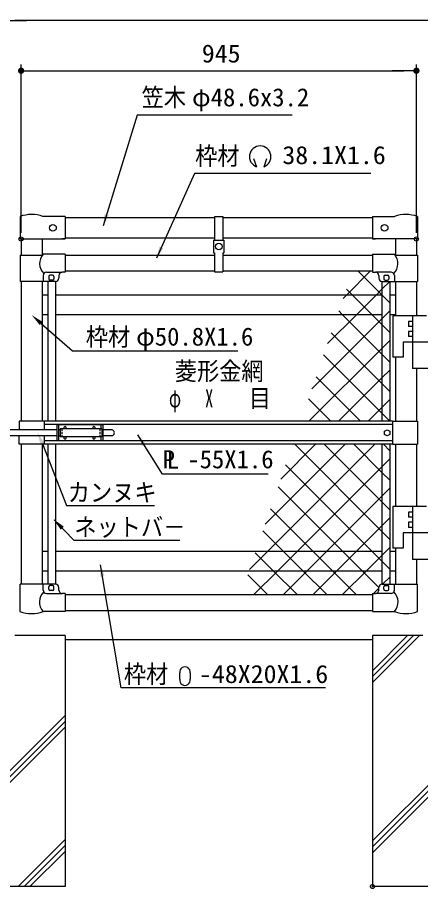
# Model space of a CAD drawing. Units: millimetres, scale not verified. Extents: x -4455 to 4455, y -3150 to 3150.
# Drawn here: x -2949 to -1986, y -927 to 1157 of the extents above; entities that cross this region are included whole.
import ezdxf
from ezdxf.enums import TextEntityAlignment as Align

# ---------------------------------------------------------------- set-up
doc = ezdxf.new("R2010")
doc.units = ezdxf.units.MM
doc.header["$LTSCALE"] = 20
doc.header["$PDMODE"] = 32
doc.header["$PDSIZE"] = 10
doc.linetypes.add('USER2', pattern=[0.375, 0.25, -0.125])
for name, color, linetype, lineweight in [('0-0_6文字', 3, 'Continuous', 25), ('0-1_8部品', 7, 'Continuous', 25), ('0-2_4基礎', 4, 'Continuous', 25), ('0-3_1部材', 7, 'Continuous', 25), ('0-5_5寸法', 1, 'Continuous', 25), ('0-6_SUNPOU', 1, 'Continuous', 25), ('0-D_2網', 4, 'Continuous', 25)]:
    doc.layers.add(name, color=color, linetype=linetype, lineweight=lineweight)
doc.layers.add('0-7_DEFPOINTS', color=7, linetype='Continuous')
doc.styles.add('ＭＳ ゴシック', font='')
doc.styles.get('ＭＳ ゴシック').set_extended_font_data('MS Gothic')

# ---------------------------------------------------------------- blocks, each defined once
blk = doc.blocks.new('M1')
at = {"layer": '0-6_SUNPOU'}
blk.add_line((-5, 0), (-38.58, 0), dxfattribs=at)
for points in [[(0, 0), (-5, 0), (-4.96, 0.63)], [(0, 0), (-4.96, -0.63), (-5, 0)], [(0, 0), (-4.96, 0.63), (-4.84, 1.24)], [(0, 0), (-4.84, -1.24), (-4.96, -0.63)], [(0, 0), (-4.84, 1.24), (-4.65, 1.84)], [(0, 0), (-4.65, -1.84), (-4.84, -1.24)], [(0, 0), (-4.65, 1.84), (-4.38, 2.41)], [(0, 0), (-4.38, -2.41), (-4.65, -1.84)], [(0, 0), (-4.38, 2.41), (-4.05, 2.94)], [(0, 0), (-4.05, -2.94), (-4.38, -2.41)], [(0, 0), (-4.05, 2.94), (-3.64, 3.42)], [(0, 0), (-3.64, -3.42), (-4.05, -2.94)], [(0, 0), (-3.64, 3.42), (-3.19, 3.85)], [(0, 0), (-3.19, -3.85), (-3.64, -3.42)], [(0, 0), (-3.19, 3.85), (-2.68, 4.22)], [(0, 0), (-2.68, -4.22), (-3.19, -3.85)], [(0, 0), (-2.68, 4.22), (-2.13, 4.52)], [(0, 0), (-2.13, -4.52), (-2.68, -4.22)], [(0, 0), (-2.13, 4.52), (-1.55, 4.76)], [(0, 0), (-1.55, -4.76), (-2.13, -4.52)], [(0, 0), (-1.55, 4.76), (-0.94, 4.91)], [(0, 0), (-0.94, -4.91), (-1.55, -4.76)], [(0, 0), (-0.94, 4.91), (-0.31, 4.99)], [(0, 0), (-0.31, -4.99), (-0.94, -4.91)], [(0, 0), (-0.31, 4.99), (0.31, 4.99)], [(0, 0), (0.31, -4.99), (-0.31, -4.99)], [(0, 0), (0.31, 4.99), (0.94, 4.91)], [(0, 0), (0.94, 4.91), (1.55, 4.76)], [(0, 0), (1.55, 4.76), (2.13, 4.52)], [(0, 0), (2.13, 4.52), (2.68, 4.22)], [(0, 0), (2.68, 4.22), (3.19, 3.85)], [(0, 0), (3.19, 3.85), (3.64, 3.42)], [(0, 0), (3.64, 3.42), (4.05, 2.94)], [(0, 0), (4.05, 2.94), (4.38, 2.41)], [(0, 0), (4.38, 2.41), (4.65, 1.84)], [(0, 0), (4.65, 1.84), (4.84, 1.24)], [(0, 0), (4.84, 1.24), (4.96, 0.63)], [(0, 0), (4.96, 0.63), (5, 0)], [(0, 0), (0.94, -4.91), (0.31, -4.99)], [(0, 0), (1.55, -4.76), (0.94, -4.91)], [(0, 0), (2.13, -4.52), (1.55, -4.76)], [(0, 0), (2.68, -4.22), (2.13, -4.52)], [(0, 0), (3.19, -3.85), (2.68, -4.22)], [(0, 0), (3.64, -3.42), (3.19, -3.85)], [(0, 0), (4.05, -2.94), (3.64, -3.42)], [(0, 0), (4.38, -2.41), (4.05, -2.94)], [(0, 0), (4.65, -1.84), (4.38, -2.41)], [(0, 0), (4.84, -1.24), (4.65, -1.84)], [(0, 0), (4.96, -0.63), (4.84, -1.24)], [(0, 0), (5, 0), (4.96, -0.63)]]:
    blk.add_solid(points, dxfattribs=at)

msp = doc.modelspace()

# ---------------------------------------------------------------- linework, layer by layer
at = {"layer": '0-0_6文字'}
for p, q in [((-2384.57, 819.01), (-2377.49, 799.53)), ((-2353.5, 818.35), (-2360.59, 798.87)), ((-2560.98, -426.24), (-2560.98, -410.96)), ((-2536.56, -410.96), (-2536.56, -426.24))]:
    msp.add_line(p, q, dxfattribs=at)
at = {"layer": '0-0_6文字', "color": 4}
for points in [[(-2292.52, 922.94), (-2663.15, 922.94), (-2744.21, 658.31)], [(-2104.14, 783.36), (-2526, 783.36), (-2616.52, 580.85)], [(-2350.18, 64.2), (-2602.73, 64.2), (-2661.61, 158.22)], [(-2560.98, -94.17), (-2813.54, -94.17), (-2861.62, -44.82)], [(-2213.05, -446.69), (-2701.67, -446.69), (-2750.96, -152.57)]]:
    msp.add_lwpolyline(points, dxfattribs=at)
at = {"layer": '0-0_6文字', "color": 1}
for points in [[(-2892.65, 424.93), (-2818.05, 359.52), (-2422.66, 359.52)], [(-2889.48, 136.73), (-2831.98, -10.72), (-2621.52, -10.72)]]:
    msp.add_lwpolyline(points, dxfattribs=at)
at = {"layer": '0-0_6文字'}
for centre, radius, start, end in [((-2368.98, 823.65), 25.57, 289.42401, 250.57599), ((-2548.77, -408.73), 12.41, 349.65879, 190.34121), ((-2548.77, -428.47), 12.41, 169.65879, 10.34121)]:
    msp.add_arc(centre, radius, start, end, dxfattribs=at)
at = {"layer": '0-0_6文字', "color": 4}
for points in [[(-2744.8, 656.4), (-2740.99, 686.61), (-2731.03, 683.56)], [(-2617.33, 579.02), (-2609.85, 608.54), (-2600.34, 604.29)], [(-2662.67, 159.91), (-2642.33, 137.25), (-2651.16, 131.72)], [(-2863.02, -43.39), (-2838.35, -61.24), (-2845.81, -68.51)], [(-2751.29, -150.6), (-2741.2, -179.33), (-2751.47, -181.05)]]:
    msp.add_solid(points, dxfattribs=at)
at = {"layer": '0-0_6文字', "color": 1}
msp.add_solid([(-2895.95, 421.17), (-2889.35, 428.69), (-2915.21, 444.7)], dxfattribs=at)
at = {"layer": '0-1_8部品'}
for p, q in [((-2943.19, 588.28), (-2943.19, 525.28)), ((-2943.19, 588.28), (-2889.71, 588.28)), ((-2835.49, 590.63), (-2888.23, 590.63)), ((-2835.49, 590.63), (-2835.49, 547.28)), ((-2100.49, 590.63), (-2047.76, 590.63)), ((-2100.49, 590.63), (-2100.49, 547.28)), ((-2046.28, 588.28), (-1992.79, 588.28)), ((-1992.79, 588.28), (-1992.79, 525.28)), ((-2879.79, 547.28), (-2842.49, 547.28)), ((-2835.49, 547.28), (-2842.49, 547.28)), ((-2100.49, 547.28), (-2093.49, 547.28)), ((-2056.19, 547.28), (-2093.49, 547.28)), ((-2858.49, 525.28), (-2943.19, 525.28)), ((-2887.79, 539.28), (-2887.79, 525.28)), ((-2874.49, 537.28), (-2874.49, 531.28)), ((-2865.49, 540.28), (-2871.49, 540.28)), ((-2865.49, 528.28), (-2871.49, 528.28)), ((-2862.49, 537.28), (-2862.49, 531.28)), ((-2850.49, 539.28), (-2850.49, 533.28)), ((-2085.49, 539.28), (-2085.49, 533.28)), ((-2077.49, 525.28), (-1992.79, 525.28)), ((-2073.49, 537.28), (-2073.49, 531.28)), ((-2070.49, 540.28), (-2064.49, 540.28)), ((-2070.49, 528.28), (-2064.49, 528.28)), ((-2061.49, 537.28), (-2061.49, 531.28)), ((-2048.19, 539.28), (-2048.19, 525.28)), ((-1970.99, 442.78), (-2051.99, 442.78)), ((-2051.99, 442.78), (-2051.99, 343.78)), ((-2004.99, 442.78), (-2004.99, 316.78)), ((-2004.99, 429.28), (-2014.49, 429.28)), ((-2014.49, 429.28), (-2014.49, 417.28)), ((-2004.99, 417.28), (-2014.49, 417.28)), ((-2004.99, 405.28), (-2014.49, 405.28)), ((-2014.49, 405.28), (-2014.49, 393.28)), ((-2026.99, 379.78), (-2026.99, 343.78)), ((-1948.99, 379.78), (-2026.99, 379.78)), ((-2004.99, 393.28), (-2014.49, 393.28)), ((-2026.99, 343.78), (-2051.99, 343.78)), ((-1913.99, 316.78), (-2004.99, 316.78)), ((-2885.49, 190.78), (-2945.49, 190.78)), ((-2945.49, 190.78), (-2945.49, 170.28)), ((-2885.49, 190.78), (-2885.49, 170.28)), ((-2855.49, 170.28), (-2982.49, 170.28)), ((-2745.49, 182.28), (-2855.49, 182.28)), ((-2855.49, 182.28), (-2855.49, 144.28)), ((-2850.99, 182.28), (-2850.99, 144.28)), ((-2847.49, 170.28), (-2850.49, 170.28)), ((-2749.99, 182.28), (-2749.99, 172.78)), ((-2747.49, 172.78), (-2747.49, 153.78)), ((-2745.49, 182.28), (-2745.49, 144.28)), ((-2724.49, 170.28), (-2745.49, 170.28)), ((-2071.99, 167.03), (-2065.49, 170.78)), ((-2071.99, 159.52), (-2071.99, 167.03)), ((-2065.49, 170.78), (-2058.99, 167.03)), ((-2855.49, 156.28), (-2982.49, 156.28)), ((-2945.49, 135.78), (-2945.49, 156.28)), ((-2885.49, 156.28), (-2885.49, 135.78)), ((-2847.49, 156.28), (-2850.49, 156.28)), ((-2747.49, 153.78), (-2847.49, 153.78)), ((-2749.99, 153.78), (-2749.99, 144.28)), ((-2724.49, 156.28), (-2745.49, 156.28)), ((-2065.49, 155.77), (-2071.99, 159.52)), ((-2058.99, 159.52), (-2065.49, 155.77)), ((-2885.49, 135.78), (-2945.49, 135.78)), ((-2745.49, 144.28), (-2855.49, 144.28)), ((-2051.99, -13.32), (-2051.99, -112.32)), ((-1970.99, -13.32), (-2051.99, -13.32)), ((-2004.99, -13.32), (-2004.99, -139.32)), ((-2014.49, -26.82), (-2014.49, -38.82)), ((-2004.99, -26.82), (-2014.49, -26.82)), ((-2004.99, -38.82), (-2014.49, -38.82)), ((-2004.99, -50.82), (-2014.49, -50.82)), ((-2014.49, -50.82), (-2014.49, -62.82)), ((-2026.99, -76.32), (-2026.99, -112.32)), ((-1948.99, -76.32), (-2026.99, -76.32)), ((-2004.99, -62.82), (-2014.49, -62.82)), ((-2026.99, -112.32), (-2051.99, -112.32)), ((-1913.99, -139.32), (-2004.99, -139.32)), ((-2085.49, -212.72), (-2085.49, -206.72)), ((-2076.81, -198.72), (-2077.99, -197.54)), ((-2077.49, -198.72), (-1992.79, -198.72)), ((-2073.49, -210.72), (-2073.49, -204.72)), ((-2070.49, -201.72), (-2064.49, -201.72)), ((-2061.49, -210.72), (-2061.49, -204.72)), ((-2048.19, -212.72), (-2048.19, -198.72)), ((-2048.19, -212.72), (-2048.19, -198.72)), ((-1992.79, -264.35), (-1992.79, -198.72)), ((-2100.49, -220.72), (-2093.49, -220.72)), ((-2100.49, -220.72), (-2100.49, -264.35)), ((-2056.19, -220.72), (-2093.49, -220.72)), ((-2070.49, -213.72), (-2064.49, -213.72)), ((-2100.49, -264.35), (-2047.42, -264.35))]:
    msp.add_line(p, q, dxfattribs=at)
at = {"layer": '0-1_8部品', "linetype": 'USER2'}
for p, q in [((-2843.01, 172.78), (-2843.01, 153.78)), ((-2752.01, 172.78), (-2752.01, 153.78))]:
    msp.add_line(p, q, dxfattribs=at)
at = {"layer": '0-1_8部品'}
msp.add_lwpolyline([(-2747.49, 172.78), (-2847.49, 172.78), (-2847.49, 153.78)], dxfattribs=at)
for centre, radius, start, end in [((-2862.53, 568.08), 33.86, 138.24888, 225.44442), ((-2073.46, 568.08), 33.86, 314.55558, 41.75112), ((-2879.79, 539.28), 8, 90, 180), ((-2842.49, 539.28), 8, 90, 180), ((-2093.49, 539.28), 8, 0, 90), ((-2056.19, 539.28), 8, 0, 90), ((-2871.49, 537.28), 3, 90, 180), ((-2871.49, 531.28), 3, 180, 270), ((-2865.49, 537.28), 3, 0, 90), ((-2865.49, 531.28), 3, 270, 0), ((-2858.49, 533.28), 8, 270, 0), ((-2077.49, 533.28), 8, 180, 270), ((-2070.49, 537.28), 3, 90, 180), ((-2070.49, 531.28), 3, 180, 270), ((-2064.49, 537.28), 3, 0, 90), ((-2064.49, 531.28), 3, 270, 0), ((-2835.49, 175.03), 3, 311.40962, 228.59038), ((-2766.49, 175.03), 3, 311.40962, 228.59038), ((-2724.49, 163.28), 7, 270, 90.00058), ((-2835.49, 151.53), 3, 131.40962, 48.59038), ((-2766.49, 151.53), 3, 131.40962, 48.59038), ((-2077.49, -206.72), 8, 90, 180), ((-2070.49, -204.72), 3, 90, 180), ((-2064.49, -204.72), 3, 0, 90), ((-2093.49, -212.72), 8, 270, 0), ((-2070.49, -210.72), 3, 180, 270), ((-2064.49, -210.72), 3, 270, 0), ((-2056.19, -212.72), 8, 270, 0), ((-2073.02, -241.52), 33.86, 318.24888, 46.05941), ((-2020.03, -189.18), 80, 249.74188, 289.92605)]:
    msp.add_arc(centre, radius, start, end, dxfattribs=at)
at = {"layer": '0-1_8部品', "color": 1}
msp.add_solid([(-2894.06, 134.72), (-2884.9, 138.73), (-2901.49, 164.22)], dxfattribs=at)
at = {"layer": '0-2_4基礎', "color": 7}
for p, q in [((-2835.49, -321.72), (-2955.49, -321.72)), ((-2835.49, -321.72), (-2835.49, -921.72)), ((-2100.49, -321.72), (-2100.49, -921.72)), ((-1980.49, -321.72), (-2100.49, -321.72)), ((-2835.49, -921.72), (-3135.49, -921.72)), ((-1800.49, -921.72), (-2100.49, -921.72))]:
    msp.add_line(p, q, dxfattribs=at)
at = {"layer": '0-2_4基礎'}
for p, q in [((-2100.49, -405.73), (-2016.48, -321.72)), ((-2100.49, -419.88), (-2002.34, -321.72)), ((-2100.49, -434.02), (-1988.2, -321.72)), ((-3135.49, -812.65), (-2835.49, -512.65)), ((-2100.49, -812.65), (-1800.49, -512.65)), ((-3135.49, -826.79), (-2835.49, -526.79)), ((-3135.49, -840.93), (-2835.49, -540.93)), ((-2100.49, -826.79), (-1800.49, -526.79)), ((-2100.49, -840.93), (-1800.49, -540.93)), ((-2947.74, -921.72), (-2835.49, -809.47)), ((-2933.6, -921.72), (-2835.49, -823.62)), ((-2919.46, -921.72), (-2835.49, -837.76))]:
    msp.add_line(p, q, dxfattribs=at)
at = {"layer": '0-3_1部材'}
for p, q in [((-2943.19, 680.47), (-2943.19, 626.78)), ((-2835.49, 680.63), (-2888.23, 680.63)), ((-2835.49, 680.63), (-2835.49, 626.78)), ((-2835.49, 678.28), (-2477.99, 678.28)), ((-2477.99, 680.63), (-2457.99, 680.63)), ((-2477.99, 680.63), (-2477.99, 623.97)), ((-2457.99, 680.63), (-2457.99, 623.97)), ((-2457.99, 678.28), (-2100.49, 678.28)), ((-2100.49, 680.63), (-2100.49, 626.78)), ((-2100.49, 680.63), (-2047.76, 680.63)), ((-1992.79, 680.47), (-1992.79, 626.78)), ((-2943.19, 626.78), (-2835.49, 626.78)), ((-2940.49, 626.78), (-2940.49, 588.28)), ((-2890.49, 626.78), (-2890.49, 588.28)), ((-2835.49, 626.78), (-2842.49, 626.78)), ((-2835.49, 629.68), (-2477.99, 629.68)), ((-2457.99, 629.68), (-2100.49, 629.68)), ((-1992.79, 626.78), (-2100.49, 626.78)), ((-2100.49, 626.78), (-2093.49, 626.78)), ((-1992.79, 626.78), (-2093.49, 626.78)), ((-2045.49, 626.78), (-2045.49, 588.28)), ((-1995.49, 626.78), (-1995.49, 588.28)), ((-2480.34, 623.97), (-2480.34, 593.97)), ((-2480.34, 623.97), (-2455.74, 623.97)), ((-2455.74, 623.97), (-2455.74, 593.97)), ((-2835.49, 588.28), (-2477.99, 588.28)), ((-2480.34, 593.97), (-2477.99, 593.97)), ((-2477.99, 593.97), (-2477.99, 548)), ((-2457.99, 593.97), (-2455.74, 593.97)), ((-2457.99, 593.97), (-2457.99, 548)), ((-2457.99, 588.28), (-2100.49, 588.28)), ((-2835.49, 550.28), (-2477.99, 550.28)), ((-2477.99, 548), (-2457.99, 548)), ((-2457.99, 550.28), (-2100.49, 550.28)), ((-2940.49, 525.28), (-2940.49, 287.78)), ((-2940.49, 525.28), (-2940.49, 190.78)), ((-2890.49, 525.28), (-2890.49, 287.78)), ((-2890.49, 525.28), (-2890.49, 190.78)), ((-2876.99, 525.28), (-2876.99, 290.78)), ((-2876.99, 525.28), (-2876.99, 190.78)), ((-2857.99, 525.29), (-2857.99, 290.78)), ((-2857.99, 525.29), (-2857.99, 190.78)), ((-2077.99, 525.29), (-2077.99, 290.78)), ((-2077.99, 525.29), (-2077.99, 190.78)), ((-2058.99, 525.28), (-2058.99, 290.78)), ((-2058.99, 525.28), (-2058.99, 190.78)), ((-2045.49, 525.28), (-2045.49, 442.78)), ((-1995.49, 525.28), (-1995.49, 442.78)), ((-2890.49, 493.28), (-2876.99, 493.28)), ((-2857.99, 493.28), (-2083.83, 493.28)), ((-2826.95, 493.28), (-2814.75, 493.28)), ((-2089.66, 493.28), (-2077.99, 493.28)), ((-2058.99, 493.28), (-2045.49, 493.28)), ((-2890.49, 446.28), (-2876.99, 446.28)), ((-2857.99, 446.28), (-2805.82, 446.28)), ((-2805.82, 446.28), (-2129.63, 446.28)), ((-2129.63, 446.28), (-2077.99, 446.28)), ((-2058.99, 446.28), (-2045.49, 446.28)), ((-2045.49, 343.78), (-2045.49, 190.78)), ((-1995.49, 316.78), (-1995.49, 190.78)), ((-2052.32, 190.78), (-2885.49, 190.78)), ((-2052.32, 190.78), (-1992.99, 190.78)), ((-2052.32, 190.78), (-2052.32, 135.78)), ((-1992.99, 190.78), (-1992.99, 135.78)), ((-2052.32, 182.78), (-2885.49, 182.78)), ((-2058.99, 167.03), (-2058.99, 159.52)), ((-2940.49, 135.78), (-2940.49, -198.72)), ((-2890.49, 135.78), (-2890.49, -198.72)), ((-2052.32, 143.78), (-2885.49, 143.78)), ((-2052.32, 135.78), (-2885.49, 135.78)), ((-2876.99, 135.78), (-2876.99, -198.72)), ((-2857.99, 135.78), (-2857.99, -198.74)), ((-2077.99, 135.78), (-2077.99, -198.74)), ((-2077.99, 135.15), (-2077.37, 135.78)), ((-2058.99, 135.78), (-2058.99, -198.72)), ((-2052.32, 135.78), (-1992.99, 135.78)), ((-2045.49, 135.78), (-2045.49, -13.32)), ((-1995.49, 135.78), (-1995.49, -13.32)), ((-2890.49, -119.72), (-2876.99, -119.72)), ((-2857.99, -119.72), (-2781.01, -119.72)), ((-2781.01, -119.72), (-2129.55, -119.72)), ((-2129.55, -119.72), (-2077.99, -119.72)), ((-2058.99, -119.72), (-2045.49, -119.72)), ((-2045.49, -112.32), (-2045.49, -198.72)), ((-1995.49, -139.32), (-1995.49, -198.72)), ((-2890.49, -166.72), (-2876.99, -166.72)), ((-2857.99, -166.72), (-2820.98, -166.72)), ((-2820.98, -166.72), (-2089.58, -166.72)), ((-2089.58, -166.72), (-2077.99, -166.72)), ((-2058.99, -166.72), (-2045.49, -166.72)), ((-2943.19, -264.35), (-2943.19, -198.72)), ((-2858.49, -198.72), (-2943.19, -198.72)), ((-2887.79, -212.72), (-2887.79, -198.72)), ((-2887.79, -212.72), (-2887.79, -198.72)), ((-2874.49, -210.72), (-2874.49, -204.72)), ((-2865.49, -201.72), (-2871.49, -201.72)), ((-2862.49, -210.72), (-2862.49, -204.72)), ((-2850.49, -212.72), (-2850.49, -206.72)), ((-2879.79, -220.72), (-2842.49, -220.72)), ((-2865.49, -213.72), (-2871.49, -213.72)), ((-2835.49, -220.72), (-2842.49, -220.72)), ((-2835.49, -220.72), (-2835.49, -264.35)), ((-2835.49, -223.72), (-2100.49, -223.72)), ((-2943.14, -264.35), (-2943.19, -264.35)), ((-2835.49, -264.35), (-2887.98, -264.35)), ((-2835.49, -261.72), (-2100.49, -261.72)), ((-2100.49, -331.72), (-2835.49, -331.72))]:
    msp.add_line(p, q, dxfattribs=at)
for centre in [(-2864.49, 653.68), (-2071.49, 653.68), (-2467.99, 608.97)]:
    msp.add_circle(centre, 8, dxfattribs=at)
for centre, radius, start, end in [((-2915.49, 605.42), 80, 70.07395, 110.25812), ((-2020.49, 605.42), 80, 69.74188, 109.92605), ((-2871.49, -204.72), 3, 90, 180), ((-2865.49, -204.72), 3, 0, 90), ((-2858.49, -206.72), 8, 0, 90), ((-2862.97, -241.52), 33.86, 133.94059, 222.38046), ((-2879.79, -212.72), 8, 180, 270), ((-2871.49, -210.72), 3, 180, 270), ((-2865.49, -210.72), 3, 270, 0), ((-2842.49, -212.72), 8, 180, 270), ((-2915.56, -189.25), 80, 249.74188, 290.16714)]:
    msp.add_arc(centre, radius, start, end, dxfattribs=at)
at = {"layer": '0-5_5寸法'}
for p, q in [((-1980.49, 1149.2), (-2955.51, 1149.2)), ((-2940.49, 641.78), (-2940.49, 1044.2)), ((-1995.49, 641.78), (-1995.49, 1044.2)), ((-2910.49, 1029.2), (-2025.49, 1029.2))]:
    msp.add_line(p, q, dxfattribs=at)
at = {"layer": '0-7_DEFPOINTS'}
for p in [(-1995.49, 1029.2), (-2940.49, 626.78), (-1995.49, 626.78), (-2100.49, -921.72)]:
    msp.add_point(p, dxfattribs=at)
at = {"layer": '0-D_2網'}
for p, q in [((-2077.99, 506.54), (-2059.26, 525.28)), ((-2058.99, 473.94), (-2077.99, 492.94)), ((-2077.99, 435.83), (-2058.99, 454.83)), ((-2245.3, 268.52), (-2077.99, 435.83)), ((-2058.99, 403.23), (-2077.99, 422.23)), ((-2077.99, 280.81), (-2199.23, 402.05)), ((-2077.99, 365.12), (-2058.99, 384.12)), ((-2252.34, 190.78), (-2077.99, 365.12)), ((-2077.99, 210.1), (-2217.37, 349.48)), ((-2058.99, 332.52), (-2077.99, 351.52)), ((-2077.99, 294.41), (-2058.99, 313.41)), ((-2129.38, 190.78), (-2235.51, 296.91)), ((-2181.62, 190.78), (-2077.99, 294.41)), ((-2058.99, 261.81), (-2077.99, 280.81)), ((-2200.09, 190.78), (-2253.65, 244.34)), ((-2058.99, 191.1), (-2077.99, 210.1)), ((-2270.8, 190.78), (-2271.79, 191.77)), ((-2357.08, -55.39), (-2165.91, 135.78)), ((-2319.82, 52.58), (-2236.63, 135.78)), ((-2077.99, -2.03), (-2215.8, 135.78)), ((-2077.99, 68.68), (-2145.09, 135.78)), ((-2058.99, 120.39), (-2074.38, 135.78)), ((-2058.99, 49.68), (-2077.99, 68.68)), ((-2243.14, -119.72), (-2344.35, -18.51)), ((-2058.99, -21.03), (-2077.99, -2.03)), ((-2313.85, -119.72), (-2362.5, -71.08)), ((-2266.85, -166.72), (-2313.85, -119.72)), ((-2196.14, -166.72), (-2243.14, -119.72)), ((-2351.27, -223.72), (-2398.78, -176.22)), ((-2209.85, -223.72), (-2266.85, -166.72)), ((-2139.14, -223.72), (-2196.14, -166.72)), ((-2076.15, -198.72), (-2058.99, -181.57)), ((-2098.15, -220.72), (-2085.49, -208.07)), ((-2101.15, -223.72), (-2100.49, -223.07))]:
    msp.add_line(p, q, dxfattribs=at)
for points in [[(-2170.79, 484.46), (-2161.97, 493.28), (-2104.97, 550.28)], [(-2077.99, 492.95), (-2078.33, 493.28), (-2135.33, 550.28)], [(-2208.05, 376.49), (-2138.26, 446.28), (-2091.26, 493.28), (-2077.99, 506.54)], [(-2077.99, 422.23), (-2102.04, 446.28), (-2149.04, 493.28), (-2162.94, 507.19)], [(-2077.99, 351.52), (-2172.75, 446.28), (-2181.09, 454.62)], [(-2110.91, 190.78), (-2077.99, 223.7), (-2058.99, 242.7)], [(-2394.34, -163.36), (-2350.7, -119.72), (-2095.2, 135.78)], [(-2058.99, -91.74), (-2077.99, -72.74), (-2286.51, 135.78)], [(-2383.99, -223.72), (-2326.99, -166.72), (-2279.99, -119.72), (-2077.99, 82.28), (-2058.99, 101.28)], [(-2058.99, -162.45), (-2077.99, -143.45), (-2101.72, -119.72), (-2308.07, 86.63)], [(-2085.49, -206.67), (-2125.43, -166.72), (-2172.43, -119.72), (-2326.21, 34.06)], [(-2313.28, -223.72), (-2256.28, -166.72), (-2209.28, -119.72), (-2077.99, 11.57), (-2058.99, 30.57)], [(-2242.57, -223.72), (-2185.57, -166.72), (-2138.57, -119.72), (-2077.99, -59.14), (-2058.99, -40.14)], [(-2280.56, -223.72), (-2337.56, -166.72), (-2380.64, -123.65)], [(-2171.86, -223.72), (-2114.86, -166.72), (-2077.99, -129.86), (-2058.99, -110.86)]]:
    msp.add_lwpolyline(points, dxfattribs=at)

# ---------------------------------------------------------------- block references
at = {"layer": '0-5_5寸法', "xscale": 1.5, "yscale": 1.5, "rotation": 180}
for p in [(-2985.51, 1149.2), (-2940.49, 1029.2)]:
    msp.add_blockref('M1', p, dxfattribs=at)
at = {"layer": '0-5_5寸法', "xscale": 1.5, "yscale": 1.5}
for p in [(-1950.49, 1149.2), (-1995.49, 1029.2)]:
    msp.add_blockref('M1', p, dxfattribs=at)

# ---------------------------------------------------------------- texts
at = {"layer": '0-0_6文字', "style": 'ＭＳ ゴシック'}
for s, height, width, p in [('笠木', 43.26, 0.9, (-2652.49, 931.05)), ('枠材   ', 43.26, 0.9, (-2524.38, 791.04)), ('38.1X1.6', 43.26, 1.05, (-2315.94, 792.83)), ('枠材', 43.26, 0.9, (-2785.88, 358.2)), ('菱形金網', 43.26, 0.9, (-2573.19, 276.21)), ('φ   X   ', 43.3, 0.65, (-2587.12, 211.08)), ('目', 43.26, 0.9, (-2396.52, 211.46)), ('L', 43.26, 1.05, (-2593.22, 64.53)), ('カンヌキ', 43.26, 0.9, (-2829.08, -13.96)), ('ネットバ－', 43.26, 0.9, (-2813.38, -96.56)), ('枠材', 43.26, 0.9, (-2694.74, -448.31)), ('-48X20X1.6', 43.26, 1.05, (-2515.3, -448.17))]:
    msp.add_text(s, height=height, dxfattribs=dict(at, width=width)).set_placement(p, align=Align.BOTTOM_LEFT)
for s, height, p in [('φ48.6x3.2', 43.26, (-2531.94, 931.07)), ('φ50.8X1.6', 43.26, (-2665.59, 358.81)), ('P -55X1.6', 43.3, (-2602.05, 65.31))]:
    msp.add_text(s, height=height, dxfattribs=at).set_placement(p, align=Align.BOTTOM_LEFT)
at = {"layer": '0-5_5寸法', "color": 3, "style": 'ＭＳ ゴシック', "width": 1.05}
msp.add_text('945', height=43.26, dxfattribs=at).set_placement((-2508.49, 1035.87), align=Align.BOTTOM_LEFT)

doc.saveas('drawing.dxf')
